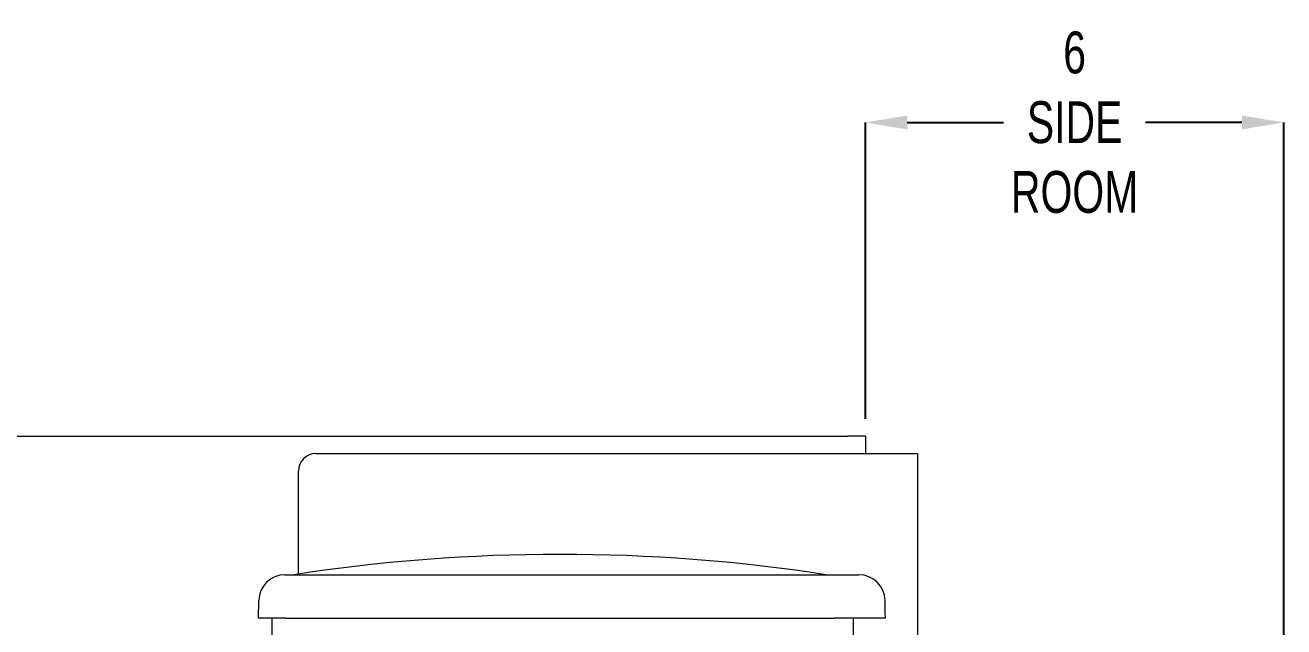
# Model space of a CAD drawing. Header units: inches. Extents: x 1.9 to 22.3, y 10.8 to 20.9.
# Drawn here: x 4.941 to 9.453, y 18.634 to 20.791 of the extents above; entities that cross this region are included whole.
import ezdxf

# ---------------------------------------------------------------- set-up
doc = ezdxf.new("R2010")
doc.units = ezdxf.units.IN
doc.header["$MEASUREMENT"] = 0
doc.header["$PDSIZE"] = -1
doc.layers.add('DIM', color=1, linetype='Continuous')
doc.styles.add('SLDTEXTSTYLE0', font='ARIAL.TTF', dxfattribs={"width": 0.7})
doc.dimstyles.new('SLDDIMSTYLE0', dxfattribs={"dimtxt": 0.15, "dimasz": 0.15, "dimexe": 0, "dimexo": 0.0625, "dimgap": 0.0375, "dimtad": 0, "dimtih": 1, "dimtoh": 1, "dimdec": 3, "dimlfac": 4, "dimrnd": 1e-09, "dimzin": 12, "dimdsep": 46, "dimtxsty": 'SLDTEXTSTYLE0', "dimsah": 1, "dimcen": 0.09, "dimadec": 0, "dimazin": 0, "dimtfac": 1, "dimtdec": 3, "dimtofl": 0, "dimtmove": 0, "dimatfit": 3, "dimfxl": 0, "dimtolj": 1, "dimtzin": 12, "dimarcsym": 0})

# ---------------------------------------------------------------- blocks, each defined once
blk = doc.blocks.new('*D26')
at = {"color": 0, "linetype": 'ByBlock', "lineweight": -2}
for p, q in [((7.9532, 19.3798), (7.9532, 20.4423)), ((8.1032, 20.4423), (8.4488, 20.4423)), ((9.3032, 20.4423), (8.9575, 20.4423)), ((9.4532, 16.2392), (9.4532, 20.4423))]:
    blk.add_line(p, q, dxfattribs=at)
at = {"color": 0, "linetype": 'ByBlock'}
for points in [[(7.9532, 20.4423), (8.1032, 20.4173), (8.1032, 20.4673)], [(9.4532, 20.4423), (9.3032, 20.4173), (9.3032, 20.4673)]]:
    blk.add_solid(points, dxfattribs=at)
at = {"layer": 'DEFPOINTS', "color": 0, "linetype": 'ByBlock'}
for p in [(7.9532, 19.3173), (9.4532, 16.1767)]:
    blk.add_point(p, dxfattribs=at)
at = {"color": 0, "linetype": 'ByBlock', "insert": (8.7032, 20.4423), "char_height": 0.15, "attachment_point": 5, "style": 'SLDTEXTSTYLE0'}
blk.add_mtext('6\\PSIDE\\PROOM', dxfattribs=at)

msp = doc.modelspace()

# ---------------------------------------------------------------- linework, layer by layer
at = {"color": 7, "linetype": 'Continuous', "lineweight": 15}
for p, q in [((1.890689, 19.317302), (7.890689, 19.317302)), ((7.953189, 19.317302), (7.890689, 19.317302)), ((7.953189, 19.317302), (7.953189, 19.254802)), ((5.983189, 19.254802), (7.984439, 19.254802)), ((7.983089, 19.254802), (7.983089, 19.256152)), ((7.984439, 19.254802), (8.139439, 19.254802)), ((8.139439, 19.254802), (8.139439, 18.538665)), ((5.920689, 18.822838), (5.920689, 19.192302)), ((5.872194, 18.820447), (5.873816, 18.820447)), ((5.873816, 18.820447), (7.842566, 18.820447)), ((7.842566, 18.820447), (7.844189, 18.820447)), ((7.844189, 18.820447), (7.929975, 18.820447)), ((5.777339, 18.664197), (5.778459, 18.728334)), ((5.873816, 18.664197), (5.777339, 18.664197)), ((5.826939, 18.127565), (5.826939, 18.664197)), ((5.873816, 18.664197), (7.842566, 18.664197)), ((7.939044, 18.664197), (7.842566, 18.664197)), ((7.909439, 18.664197), (7.909439, 18.60302)), ((8.02483, 18.664197), (7.939044, 18.664197))]:
    msp.add_line(p, q, dxfattribs=at)
for centre, radius, start, end in [((5.983189, 19.192302), 0.0625, 90, 180), ((6.858191, 12.643551), 6.25, 81.2281669, 98.7718331), ((5.872194, 18.726697), 0.09375, 90, 179), ((7.929975, 18.726697), 0.09375, 1, 90)]:
    msp.add_arc(centre, radius, start, end, dxfattribs=at)
msp.add_open_spline([(8.02483, 18.664197), (8.023711, 18.728334)], degree=1, dxfattribs=at)

# ---------------------------------------------------------------- dimensions: what is measured, and where the dimension line sits
at = {"layer": 'DIM'}
dim = msp.add_linear_dim(base=(9.453189, 20.442302), p1=(7.953189, 19.317302), p2=(9.453189, 16.176677), text='<>\\PSIDE\\PROOM', dimstyle='SLDDIMSTYLE0', override={"dimdec": 4, "dimlunit": 5, "dimfrac": 2}, dxfattribs=at)
dim.commit()
dim.dimension.update_dxf_attribs({"geometry": '*D26', "text_midpoint": (8.703189, 20.442302)})

doc.saveas('drawing.dxf')
